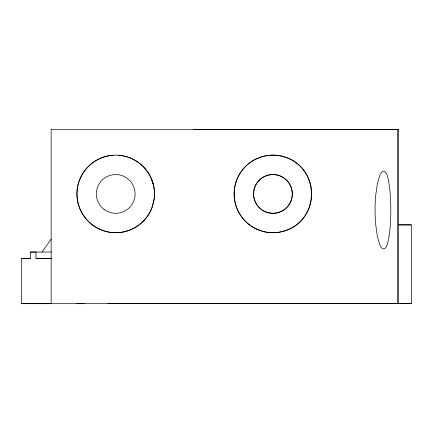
<?xml version="1.0" encoding="UTF-8"?>
<svg xmlns="http://www.w3.org/2000/svg" width="433" height="433" viewBox="0 0 433 433"><rect width="100%" height="100%" fill="white"/><g stroke="black" fill="none" stroke-linecap="round" stroke-linejoin="round"><path stroke-width="0.65" d="M389.013 236.607L388.406 239.942A39.506 6.641 90 0 1 386.236 246.94L385.229 248.152A40.561 8.741 -90 0 1 379.979 245.159L377.387 236.613L375.665 224.343A37.963 8.184 -90 0 1 375.665 195.786L377.387 183.516L379.979 174.975A40.561 8.741 -90 0 1 385.224 171.977L386.236 173.178A39.414 6.625 90 0 1 389.013 183.511A38.472 6.468 90 0 1 389.018 236.635M113.284 155.231A38.781 38.781 0 0 0 76.977 192.312A38.781 38.781 0 0 0 110.058 232.299A38.781 38.781 0 0 0 153.282 203.575C156.995 189.362 151.853 173.346 140.438 164.053A39.527 38.954 90 0 0 127.703 157.055L122.988 155.842A41.043 39.868 90 0 0 103.736 157.049C91.314 161.06 81.377 171.641 78.157 184.29A37.027 35.279 90 0 0 78.157 203.58C81.377 216.229 91.314 226.811 103.736 230.816A41.043 39.868 90 0 0 122.988 232.028M122.988 232.028L127.703 230.816A39.527 38.954 90 0 0 140.444 223.818L143.989 220.484A38.71 38.147 90 0 0 151.777 208.213L154.197 198.796A38.781 38.781 0 0 0 153.282 184.29L151.864 179.922M42.028 252.033L51.154 239.119M256.423 158.846L260.947 157.049A39.896 39.316 -89.9 0 1 284.914 157.049C320.16 167.598 320.16 220.262 284.919 230.816A39.896 39.316 90 0 1 260.953 230.816L256.423 229.025M398.614 224.906L411.35 224.889L411.35 303.663L21.65 303.685L21.65 258.49L30.364 258.49M411.339 303.668L108.115 303.668L109.495 303.668M77.247 303.695L76.944 303.695L84.348 303.69M398.257 303.652L393.413 303.652M193.822 129.315L398.252 129.315M363.233 129.359L397.472 129.343L397.472 303.679L398.614 303.679L398.614 129.343L51.148 129.364L51.154 303.701L21.65 303.685M399.275 224.879L411.323 224.889M21.65 258.49L30.434 258.496L30.434 252.038L51.467 252.038M30.434 252.038L35.982 252.038L35.982 258.496L51.154 258.501M35.982 258.496L51.467 258.496M268.097 303.663L269.256 303.663M122.317 303.668L123.481 303.668M153.212 184.29L151.777 179.657A38.781 38.781 0 0 0 118.155 155.231M256.401 229.068A38.764 38.559 -90 0 1 256.401 158.797M289.91 203.261L288.605 205.312A19.371 19.371 0 0 1 274.149 213.258L271.718 213.258A19.371 19.371 0 0 1 257.262 205.312L255.957 203.261A19.371 19.371 0 0 1 271.718 174.596L274.149 174.596A19.371 19.371 0 0 1 289.91 203.261M154.5 303.69L154.197 303.695L154.5 303.69M249.489 224.819A38.781 38.781 0 0 0 311.408 198.79A38.781 38.781 0 0 0 257.906 158.18A38.781 38.781 0 0 0 249.489 224.819M104.007 209.361A19.371 19.371 0 0 0 134.939 196.36A19.371 19.371 0 0 0 108.212 176.074A19.371 19.371 0 0 0 104.007 209.361M261.223 209.361A19.371 19.371 0 0 0 292.151 196.36A19.371 19.371 0 0 0 265.424 176.074A19.371 19.371 0 0 0 261.223 209.361"/></g></svg>
